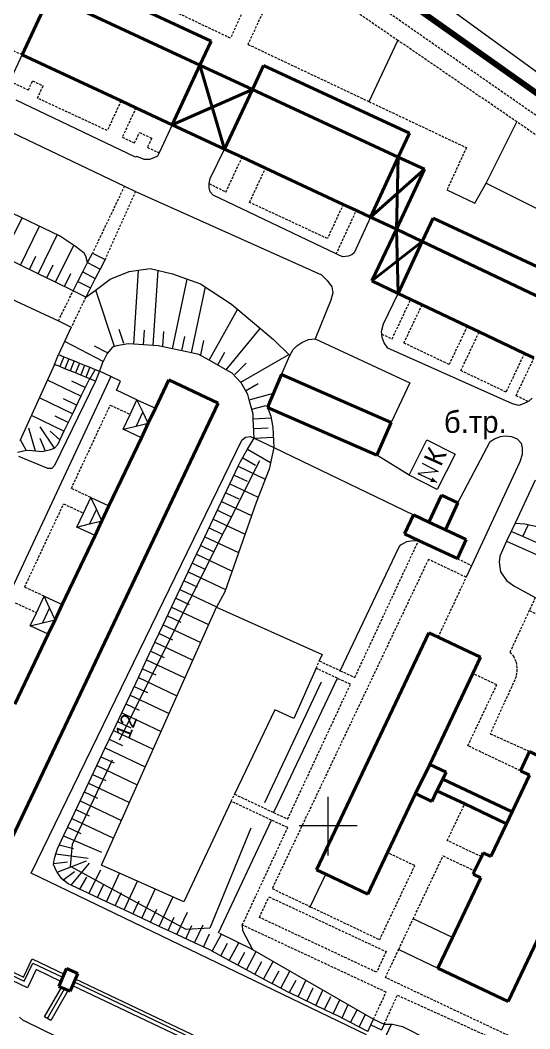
# Model space of a CAD drawing. Extents: x 1000 to 4000, y -5000 to -1000.
# Drawn here: x 2336.7 to 2441.4, y -2241.7 to -2034.5 of the extents above; entities that cross this region are included whole.
import ezdxf
from ezdxf.enums import TextEntityAlignment as Align

# ---------------------------------------------------------------- set-up
doc = ezdxf.new("R2010")
doc.units = 0
doc.header["$MEASUREMENT"] = 0
doc.linetypes.add('DASHED', pattern=[0.75, 0.5, -0.25])
for name, color, linetype in [('1', 7, 'CONTINUOUS'), ('11', 7, 'CONTINUOUS'), ('16', 7, 'CONTINUOUS'), ('17', 7, 'CONTINUOUS'), ('18', 7, 'CONTINUOUS'), ('24', 7, 'CONTINUOUS'), ('25', 7, 'CONTINUOUS'), ('37', 7, 'CONTINUOUS'), ('40', 7, 'CONTINUOUS'), ('42', 7, 'CONTINUOUS'), ('6', 7, 'CONTINUOUS'), ('7', 7, 'CONTINUOUS'), ('границы команд_1', 10, 'CONTINUOUS')]:
    doc.layers.add(name, color=color, linetype=linetype)
doc.styles.get("Standard").update_dxf_attribs({"font": 'txt', "height": 0.2})

msp = doc.modelspace()

# ---------------------------------------------------------------- linework, layer by layer
at = {"layer": '1', "color": 253, "linetype": 'Continuous', "lineweight": 0}
for p, q in [((2400, -2206.06), (2400, -2194.02)), ((2405.96, -2200), (2394.04, -2200))]:
    msp.add_line(p, q, dxfattribs=at)
at = {"layer": '11', "color": 253, "linetype": 'Continuous', "lineweight": 0}
for p, q in [((2338.94, -2209.67), (2382.26, -2120.75)), ((2382.26, -2120.75), (2383, -2120.15)), ((2383, -2120.15), (2384.05, -2120)), ((2384.05, -2120), (2384.77, -2120.35)), ((2384.77, -2120.35), (2388.78, -2122.28)), ((2388.78, -2122.28), (2417.48, -2136.12)), ((2416.61, -2127.95), (2410, -2123.85)), ((2436.64, -2141.54), (2528.03, -2182.14)), ((2407.82, -2242.94), (2338.94, -2209.67)), ((2425.51, -2222.92), (2417.44, -2219.09))]:
    msp.add_line(p, q, dxfattribs=at)
for p in [(2384.77, -2120.35), (2388.78, -2122.28)]:
    msp.add_point(p, dxfattribs=at)
at = {"layer": '16', "color": 253, "linetype": 'Continuous', "lineweight": 0}
for p, q in [((2416.61, -2127.95), (2420.28, -2120.72)), ((2420.28, -2120.72), (2426.06, -2123.66)), ((2426.06, -2123.66), (2422.38, -2130.89)), ((2422.38, -2130.89), (2416.61, -2127.95))]:
    msp.add_line(p, q, dxfattribs=at)
msp.add_lwpolyline([(2419.3, -2125.46), (2422.61, -2127.18), (2418.38, -2127.64), (2422.29, -2129.39)], dxfattribs=at)
msp.add_solid([(2422.29, -2129.39), (2421.39, -2128.4), (2420.92, -2129.38)], dxfattribs=at)
at = {"layer": '18', "color": 253, "linetype": 'Continuous', "lineweight": 0}
for p, q in [((2338.17, -2233.24), (2324.77, -2226.81)), ((2325.14, -2226.03), (2337.53, -2231.91)), ((2325.47, -2225.34), (2337.34, -2231.03)), ((2337.34, -2231.03), (2339.13, -2227.28)), ((2337.53, -2231.91), (2339.32, -2228.16)), ((2339.13, -2227.28), (2345.7, -2230.43)), ((2339.32, -2228.16), (2345.42, -2231.08)), ((2339.98, -2229.48), (2338.17, -2233.24)), ((2345.06, -2231.92), (2339.98, -2229.48)), ((2341.69, -2239.22), (2345.16, -2233.18)), ((2347.44, -2232.78), (2371.97, -2244.43)), ((2347.79, -2232.03), (2371.62, -2243.36)), ((2348.02, -2231.42), (2373.18, -2243.38)), ((2342.32, -2239.58), (2345.83, -2233.46)), ((2346.53, -2233.76), (2342.97, -2239.96)), ((2342.97, -2239.96), (2341.69, -2239.22))]:
    msp.add_line(p, q, dxfattribs=at)
at = {"layer": '24', "color": 253, "linetype": 'Continuous', "lineweight": 0}
for p, q in [((2396.53, -2011.41), (2468.72, -2063.94)), ((2334.57, -2047.06), (2337.11, -2041.64)), ((2246.13, -2050.18), (2344.53, -2096.27)), ((2360.41, -2062.65), (2335.87, -2050.94)), ((2324.71, -2052.64), (2358.12, -2068.58)), ((2367.93, -2055.98), (2365.26, -2061.73)), ((2375.76, -2067), (2378.68, -2060.98)), ((2360.63, -2062.49), (2360.41, -2062.65)), ((2362.14, -2063.1), (2360.63, -2062.49)), ((2363.27, -2063.1), (2362.14, -2063.1)), ((2364.18, -2062.8), (2363.27, -2063.1)), ((2364.93, -2062.42), (2364.18, -2062.8)), ((2365.26, -2061.73), (2364.93, -2062.42)), ((2375.54, -2068.06), (2375.76, -2067)), ((2358.12, -2068.58), (2360.39, -2069.67)), ((2360.39, -2069.67), (2361, -2069.96)), ((2375.54, -2068.89), (2375.54, -2068.06)), ((2375.76, -2069.72), (2375.54, -2068.89)), ((2376.37, -2070.47), (2375.76, -2069.72)), ((2424.39, -2069.34), (2430.1, -2072.05)), ((2430.1, -2072.05), (2432.44, -2067.97)), ((2432.44, -2067.97), (2444.22, -2073.86)), ((2361, -2069.96), (2398.59, -2086.8)), ((2401.62, -2082.52), (2376.37, -2070.47)), ((2408.67, -2074.93), (2405.35, -2082.26)), ((2402.18, -2082.79), (2401.62, -2082.52)), ((2403.01, -2083.09), (2402.18, -2082.79)), ((2404.07, -2082.94), (2403.01, -2083.09)), ((2404.82, -2082.71), (2404.07, -2082.94)), ((2405.35, -2082.26), (2404.82, -2082.71)), ((2398.59, -2086.8), (2399.76, -2087.97)), ((2399.76, -2087.97), (2400.74, -2089.24)), ((2400.74, -2089.24), (2400.94, -2090.52)), ((2400.55, -2091.99), (2397.32, -2099.92)), ((2400.94, -2090.52), (2400.55, -2091.99)), ((2411.34, -2096.86), (2414.36, -2090.61)), ((2344.53, -2096.27), (2347.19, -2097.58)), ((2347.19, -2097.58), (2344.55, -2103.19)), ((2410.96, -2098.45), (2411.34, -2096.86)), ((2410.99, -2098.96), (2410.96, -2098.45)), ((2397.32, -2099.92), (2416.73, -2109)), ((2411.04, -2099.66), (2410.99, -2098.96)), ((2411.49, -2100.79), (2411.04, -2099.66)), ((2412.25, -2101.85), (2411.49, -2100.79)), ((2437.84, -2113.33), (2412.25, -2101.85)), ((2343.74, -2105.22), (2336.64, -2120.9)), ((2355.31, -2107.68), (2353.01, -2106.61)), ((2355.31, -2107.68), (2305.02, -2215.25)), ((2352.19, -2108.63), (2343.76, -2125.96)), ((2357.31, -2108.62), (2355.31, -2107.68)), ((2356.45, -2110.47), (2357.31, -2108.62)), ((2416.73, -2109), (2412.94, -2117.1)), ((2360.69, -2112.45), (2356.45, -2110.47)), ((2441.07, -2112.82), (2440.25, -2113.25)), ((2441.23, -2112.72), (2441.07, -2112.82)), ((2441.91, -2112.12), (2441.23, -2112.72)), ((2439.12, -2113.63), (2437.84, -2113.33)), ((2440.25, -2113.25), (2439.12, -2113.63)), ((2426.65, -2133.64), (2433.28, -2121.05)), ((2433.28, -2121.05), (2434.18, -2120.46)), ((2434.18, -2120.46), (2435.37, -2120.01)), ((2435.37, -2120.01), (2436.41, -2119.86)), ((2436.41, -2119.86), (2437.68, -2120.01)), ((2437.68, -2120.01), (2438.79, -2120.46)), ((2438.79, -2120.46), (2439.61, -2121.35)), ((2439.61, -2121.35), (2439.84, -2122.39)), ((2439.84, -2122.39), (2439.84, -2123.74)), ((2342.39, -2126.55), (2336.42, -2124.1)), ((2439.39, -2125.23), (2429.45, -2146.57)), ((2439.84, -2123.74), (2439.39, -2125.23)), ((2343.17, -2126.55), (2342.39, -2126.55)), ((2343.76, -2125.96), (2343.17, -2126.55)), ((2442.52, -2128.95), (2438.37, -2137.83)), ((2438.37, -2137.83), (2437.6, -2139.49)), ((2437.6, -2139.49), (2436.64, -2141.54)), ((2436.64, -2141.54), (2435.23, -2144.56)), ((2435.23, -2144.56), (2435.12, -2145.83)), ((2435.12, -2145.83), (2435.38, -2147.81)), ((2429.45, -2146.57), (2428.35, -2148.93)), ((2435.38, -2147.81), (2436.64, -2149.59)), ((2436.64, -2149.59), (2438.11, -2150.7)), ((2438.11, -2150.7), (2442.54, -2153.1)), ((2336.57, -2239.26), (2337.16, -2239.8)), ((2337.16, -2239.8), (2337.74, -2240.09)), ((2337.74, -2240.09), (2357.06, -2249.52))]:
    msp.add_line(p, q, dxfattribs=at)
at = {"layer": '24', "color": 253, "linetype": 'DASHED', "lineweight": 0}
for p, q in [((2392.99, -2019.38), (2465.48, -2069.9)), ((2387.91, -2020.38), (2379.91, -2038.21)), ((2391.19, -2022.85), (2383.49, -2039.47)), ((2414.31, -2038.67), (2391.19, -2022.85)), ((2379.91, -2038.21), (2364.66, -2030.96)), ((2383.49, -2039.47), (2408.38, -2051.23)), ((2438.74, -2055.38), (2414.31, -2038.67)), ((2334.57, -2047.06), (2338.37, -2048.83)), ((2338.37, -2048.83), (2339.23, -2046.97)), ((2339.23, -2046.97), (2341.41, -2047.98)), ((2340.24, -2050.51), (2341.41, -2047.98)), ((2354.58, -2057.17), (2340.24, -2050.51)), ((2357.41, -2051.09), (2354.58, -2057.17)), ((2360.47, -2052.51), (2357.67, -2058.54)), ((2408.38, -2051.23), (2428.38, -2060.68)), ((2464.19, -2072.79), (2438.74, -2055.38)), ((2357.67, -2058.54), (2360.2, -2059.72)), ((2360.2, -2059.72), (2361.2, -2057.56)), ((2361.2, -2057.56), (2363.71, -2058.73)), ((2363.71, -2058.73), (2362.84, -2060.61)), ((2362.84, -2060.61), (2365.26, -2061.73)), ((2428.38, -2060.68), (2424.39, -2069.34)), ((2378.96, -2069.8), (2382.28, -2062.66)), ((2383.83, -2071.92), (2387.09, -2064.89)), ((2358.12, -2068.58), (2351.56, -2082.32)), ((2360.39, -2069.67), (2354.13, -2083.64)), ((2375.54, -2068.06), (2378.96, -2069.8)), ((2399.82, -2079.35), (2383.83, -2071.92)), ((2403.08, -2072.33), (2399.82, -2079.35)), ((2401.62, -2082.52), (2405.77, -2073.58)), ((2344.53, -2096.27), (2347.58, -2090.08)), ((2350.15, -2091.4), (2347.19, -2097.58)), ((2413.11, -2099.96), (2416.96, -2091.84)), ((2415.54, -2100.8), (2419.28, -2092.94)), ((2428.56, -2097.36), (2424.82, -2105.22)), ((2427.24, -2106.47), (2431.02, -2098.53)), ((2410.99, -2098.96), (2413.11, -2099.96)), ((2424.82, -2105.22), (2415.54, -2100.8)), ((2440.3, -2102.94), (2436.52, -2110.88)), ((2438.58, -2111.63), (2442.26, -2103.88)), ((2436.52, -2110.88), (2427.24, -2106.47)), ((2441.07, -2112.82), (2438.58, -2111.63)), ((2347.21, -2130.67), (2355.2, -2113.56)), ((2355.2, -2113.56), (2359.28, -2115.47)), ((2351.2, -2132.53), (2347.21, -2130.67)), ((2337.61, -2150.95), (2345.61, -2133.84)), ((2345.61, -2133.84), (2349.69, -2135.75)), ((2405.45, -2169.5), (2418.56, -2141.36)), ((2420.58, -2145.25), (2388.47, -2212.87)), ((2428.35, -2148.93), (2420.58, -2145.25)), ((2426.54, -2145.08), (2429.45, -2146.57)), ((2422.59, -2161.22), (2428.35, -2148.93)), ((2341.6, -2152.81), (2337.61, -2150.95)), ((2335.67, -2154.16), (2340.02, -2156.2)), ((2442.54, -2153.1), (2441.31, -2155.74)), ((2441.31, -2155.74), (2437.31, -2164.34)), ((2441.31, -2155.74), (2472.51, -2170.7)), ((2437.31, -2164.34), (2438.02, -2165.06)), ((2397.49, -2167.62), (2398.16, -2166.11)), ((2398.16, -2166.11), (2402.47, -2168.11)), ((2438.02, -2165.06), (2438.62, -2166.33)), ((2438.62, -2166.33), (2438.76, -2167.89)), ((2401.9, -2169.68), (2397.49, -2167.62)), ((2402.47, -2168.11), (2405.45, -2169.5)), ((2434.61, -2171.02), (2429.73, -2168.7)), ((2438.76, -2167.89), (2438.62, -2169.31)), ((2391.65, -2198.58), (2404.55, -2170.91)), ((2404.55, -2170.91), (2401.9, -2169.68)), ((2428.67, -2183.54), (2434.61, -2171.02)), ((2438.62, -2169.31), (2433.28, -2181.05)), ((2433.28, -2181.05), (2441.36, -2184.72)), ((2439.49, -2188.67), (2428.67, -2183.54)), ((2380.06, -2194.94), (2380.74, -2193.49)), ((2380.74, -2193.49), (2388.77, -2197.24)), ((2388.32, -2198.8), (2380.06, -2194.94)), ((2424.44, -2203), (2428.03, -2195.48)), ((2388.77, -2197.24), (2391.65, -2198.58)), ((2391.66, -2200.35), (2388.32, -2198.8)), ((2382.33, -2220.35), (2391.66, -2200.35)), ((2431.45, -2206.32), (2424.44, -2203)), ((2417.78, -2208.16), (2412.15, -2205.48)), ((2417.44, -2219.09), (2423.59, -2206.15)), ((2423.59, -2206.15), (2430.07, -2209.22)), ((2410.56, -2223.36), (2417.78, -2208.16)), ((2385.85, -2218.79), (2387.82, -2214.56)), ((2387.82, -2214.56), (2411.88, -2225.82)), ((2388.47, -2212.87), (2396.31, -2216.59)), ((2396.31, -2216.59), (2410.56, -2223.36)), ((2409.91, -2230.05), (2385.85, -2218.79)), ((2411.88, -2234.14), (2382.33, -2220.35)), ((2414.47, -2225.36), (2417.44, -2219.09)), ((2411.88, -2225.82), (2409.91, -2230.05)), ((2411.73, -2231.14), (2414.47, -2225.36)), ((2437.74, -2243.39), (2411.73, -2231.14)), ((2409.29, -2239.7), (2411.88, -2234.14)), ((2411.5, -2240.72), (2414.2, -2234.76)), ((2414.2, -2234.76), (2440.4, -2246.64))]:
    msp.add_line(p, q, dxfattribs=at)
at = {"layer": '25', "color": 253, "linetype": 'Continuous', "lineweight": 0}
for p, q in [((2350.55, -2084.3), (2351.56, -2082.32)), ((2351.56, -2082.32), (2354.13, -2083.64)), ((2354.13, -2083.64), (2353.12, -2085.62)), ((2348.57, -2088.15), (2349.56, -2086.22)), ((2349.56, -2086.22), (2350.55, -2084.3)), ((2349.56, -2086.22), (2352.13, -2087.54)), ((2350.55, -2084.3), (2353.12, -2085.62)), ((2353.12, -2085.62), (2352.13, -2087.54)), ((2347.58, -2090.08), (2348.57, -2088.15)), ((2348.57, -2088.15), (2351.14, -2089.47)), ((2352.13, -2087.54), (2351.14, -2089.47)), ((2350.15, -2091.4), (2347.58, -2090.08)), ((2351.14, -2089.47), (2350.15, -2091.4)), ((2343.74, -2105.22), (2344.55, -2103.19)), ((2344.55, -2103.19), (2345.64, -2103.63)), ((2345.64, -2103.63), (2344.82, -2105.66)), ((2345.64, -2103.63), (2346.71, -2104.07)), ((2346.71, -2104.07), (2345.89, -2106.09)), ((2346.71, -2104.07), (2347.79, -2104.5)), ((2347.79, -2104.5), (2346.97, -2106.52)), ((2347.79, -2104.5), (2348.86, -2104.93)), ((2348.86, -2104.93), (2348.04, -2106.96)), ((2348.86, -2104.93), (2349.94, -2105.37)), ((2344.82, -2105.66), (2343.74, -2105.22)), ((2345.89, -2106.09), (2344.82, -2105.66)), ((2346.97, -2106.52), (2345.89, -2106.09)), ((2348.04, -2106.96), (2346.97, -2106.52)), ((2349.12, -2107.39), (2348.04, -2106.96)), ((2349.94, -2105.37), (2349.12, -2107.39)), ((2349.94, -2105.37), (2351.01, -2105.8)), ((2351.01, -2105.8), (2350.2, -2107.83)), ((2352.09, -2106.24), (2351, -2108.15)), ((2351.01, -2105.8), (2352.09, -2106.24)), ((2352.09, -2106.24), (2353.01, -2106.61)), ((2353.01, -2106.61), (2352.19, -2108.63)), ((2350.2, -2107.83), (2349.12, -2107.39)), ((2351, -2108.15), (2350.2, -2107.83)), ((2352.19, -2108.63), (2351, -2108.15)), ((2408.15, -2242.19), (2408.75, -2240.88)), ((2408.75, -2240.88), (2409.29, -2239.7)), ((2408.75, -2240.88), (2410.96, -2241.9)), ((2409.29, -2239.7), (2411.5, -2240.72)), ((2411.5, -2240.72), (2410.96, -2241.9))]:
    msp.add_line(p, q, dxfattribs=at)
at = {"layer": '37', "color": 253, "linetype": 'Continuous', "lineweight": 0}
for p, q in [((2344.79, -2078.77), (2326.11, -2069.88)), ((2333.2, -2083.07), (2337.08, -2075.1)), ((2336.79, -2084.82), (2340.69, -2076.82)), ((2340.39, -2086.58), (2344.34, -2078.46)), ((2348.07, -2080.97), (2344.79, -2078.77)), ((2343.98, -2088.33), (2347.69, -2080.72)), ((2349.83, -2082.34), (2348.07, -2080.97)), ((2336.79, -2084.82), (2333.2, -2083.07)), ((2338.59, -2085.7), (2339.9, -2083)), ((2350.17, -2082.98), (2349.83, -2082.34)), ((2350.55, -2084.3), (2350.17, -2082.98)), ((2340.39, -2086.58), (2336.79, -2084.82)), ((2342.19, -2087.45), (2343.5, -2084.75)), ((2355.17, -2087.67), (2359.08, -2086.1)), ((2359.08, -2086.1), (2363.39, -2085.51)), ((2360.04, -2101.07), (2361.01, -2085.84)), ((2363.39, -2085.51), (2367.99, -2086.59)), ((2364.03, -2101.32), (2365.01, -2085.89)), ((2343.98, -2088.33), (2340.39, -2086.58)), ((2347.58, -2090.08), (2343.98, -2088.33)), ((2345.78, -2089.2), (2347.1, -2086.5)), ((2352.13, -2090.02), (2355.17, -2087.67)), ((2367.97, -2102), (2371, -2087.66)), ((2367.99, -2086.59), (2373.77, -2088.65)), ((2350.15, -2091.4), (2352.13, -2090.02)), ((2356.1, -2101.53), (2352.23, -2089.94)), ((2371.88, -2102.83), (2374.75, -2089.29)), ((2373.77, -2088.65), (2380.14, -2092.86)), ((2375.53, -2104.35), (2381.36, -2093.89)), ((2380.14, -2092.86), (2388.75, -2100.11)), ((2358, -2100.9), (2357.05, -2098.05)), ((2362.04, -2101.19), (2362.23, -2098.2)), ((2366.03, -2101.45), (2366.22, -2098.45)), ((2379.03, -2106.3), (2386.03, -2097.82)), ((2353.71, -2104.6), (2345.89, -2100.47)), ((2369.92, -2102.42), (2370.54, -2099.48)), ((2373.84, -2103.25), (2374.46, -2100.31)), ((2388.75, -2100.11), (2392.08, -2103.34)), ((2354.64, -2102.84), (2351.99, -2101.43)), ((2355.66, -2101.68), (2354.58, -2102.95)), ((2356.1, -2101.53), (2355.66, -2101.68)), ((2356.54, -2101.39), (2356.1, -2101.53)), ((2358.89, -2100.99), (2356.54, -2101.39)), ((2360.04, -2101.07), (2358.89, -2100.99)), ((2364.03, -2101.32), (2360.04, -2101.07)), ((2365.06, -2101.39), (2364.03, -2101.32)), ((2367.97, -2102), (2365.06, -2101.39)), ((2371.88, -2102.83), (2367.97, -2102)), ((2373.38, -2103.15), (2371.88, -2102.83)), ((2377.28, -2105.32), (2378.74, -2102.7)), ((2353.7, -2104.62), (2353.01, -2106.61)), ((2353.71, -2104.6), (2353.7, -2104.62)), ((2354.58, -2102.95), (2353.71, -2104.6)), ((2375.53, -2104.35), (2373.38, -2103.15)), ((2379.03, -2106.3), (2375.53, -2104.35)), ((2382.02, -2108.88), (2391.91, -2103.18)), ((2380.23, -2106.97), (2379.03, -2106.3)), ((2381.99, -2108.83), (2380.23, -2106.97)), ((2380.77, -2107.27), (2383.14, -2104.94)), ((2349.16, -2111.74), (2342.29, -2108.42)), ((2350.03, -2109.94), (2347.33, -2108.63)), ((2350.9, -2108.14), (2349.16, -2111.74)), ((2382.02, -2108.88), (2381.99, -2108.83)), ((2383.46, -2111.38), (2382.02, -2108.88)), ((2383.02, -2110.61), (2385.62, -2109.11)), ((2383.75, -2112.46), (2388.76, -2111.11)), ((2347.42, -2115.34), (2340.64, -2112.06)), ((2348.29, -2113.54), (2345.59, -2112.24)), ((2349.16, -2111.74), (2347.42, -2115.34)), ((2383.75, -2112.46), (2383.46, -2111.38)), ((2384.54, -2115.4), (2383.75, -2112.46)), ((2384.27, -2114.39), (2387.17, -2113.61)), ((2387.49, -2114.05), (2388.21, -2115.84)), ((2345.68, -2118.94), (2338.99, -2115.71)), ((2346.55, -2117.14), (2343.85, -2115.84)), ((2347.42, -2115.34), (2345.68, -2118.94)), ((2384.59, -2116.35), (2384.54, -2115.4)), ((2384.59, -2116.35), (2388.27, -2116.18)), ((2384.77, -2120.35), (2384.59, -2116.35)), ((2388.21, -2115.84), (2388.6, -2118.19)), ((2339.86, -2123.02), (2338.49, -2118.31)), ((2343.71, -2122.39), (2340.79, -2118.03)), ((2344.83, -2120.7), (2342.88, -2118.88)), ((2345.68, -2118.94), (2344.34, -2121.71)), ((2384.68, -2118.35), (2387.68, -2118.21)), ((2388.6, -2118.19), (2388.78, -2122.28)), ((2337.96, -2122.92), (2336.74, -2120.68)), ((2341.87, -2123.02), (2340.79, -2120.4)), ((2383.43, -2122.63), (2384.77, -2120.35)), ((2384.77, -2120.35), (2388.69, -2120.16)), ((2337.74, -2122.93), (2336.12, -2123.28)), ((2338.62, -2122.88), (2337.74, -2122.93)), ((2339.86, -2123.02), (2338.62, -2122.88)), ((2341.21, -2123.18), (2339.86, -2123.02)), ((2342.68, -2122.83), (2341.21, -2123.18)), ((2343.66, -2122.44), (2342.68, -2122.83)), ((2343.71, -2122.39), (2343.66, -2122.44)), ((2344.34, -2121.71), (2343.71, -2122.39)), ((2381.94, -2125.17), (2383.43, -2122.63)), ((2383.43, -2122.63), (2388.12, -2125.38)), ((2388.78, -2122.28), (2387.84, -2126.7)), ((2381.49, -2126.12), (2381.94, -2125.17)), ((2382.42, -2124.36), (2385.01, -2125.87)), ((2379.78, -2129.74), (2381.49, -2126.12)), ((2381.49, -2126.12), (2387.04, -2128.75)), ((2387.84, -2126.7), (2385.16, -2133.56)), ((2378.07, -2133.36), (2379.78, -2129.74)), ((2379.78, -2129.74), (2385.58, -2132.48)), ((2380.63, -2127.93), (2383.35, -2129.21)), ((2378.92, -2131.55), (2381.64, -2132.83)), ((2376.36, -2136.97), (2378.07, -2133.36)), ((2378.07, -2133.36), (2384.22, -2136.26)), ((2385.16, -2133.56), (2378.76, -2151.9)), ((2377.22, -2135.16), (2379.93, -2136.45)), ((2374.65, -2140.59), (2376.36, -2136.97)), ((2376.36, -2136.97), (2382.89, -2140.06)), ((2438.37, -2137.83), (2440.36, -2137.96)), ((2440.36, -2137.96), (2446.09, -2139.15)), ((2375.51, -2138.78), (2378.22, -2140.06)), ((2440, -2140.57), (2437.6, -2139.49)), ((2440, -2140.57), (2441.11, -2138.11)), ((2372.94, -2144.2), (2374.65, -2140.59)), ((2374.65, -2140.59), (2381.56, -2143.86)), ((2414.92, -2142.28), (2416.12, -2141.61)), ((2416.12, -2141.61), (2416.93, -2141.46)), ((2416.93, -2141.46), (2418.56, -2141.36)), ((2443.64, -2142.22), (2440, -2140.57)), ((2371.23, -2147.82), (2372.94, -2144.2)), ((2372.94, -2144.2), (2380.24, -2147.65)), ((2373.8, -2142.4), (2376.51, -2143.68)), ((2402.47, -2168.11), (2414.55, -2142.66)), ((2414.55, -2142.66), (2414.92, -2142.28)), ((2372.09, -2146.01), (2374.8, -2147.3)), ((2369.52, -2151.44), (2371.23, -2147.82)), ((2371.23, -2147.82), (2378.91, -2151.45)), ((2370.38, -2149.63), (2373.09, -2150.91)), ((2367.81, -2155.05), (2369.52, -2151.44)), ((2369.52, -2151.44), (2377.05, -2155)), ((2378.76, -2151.9), (2377.01, -2155.08)), ((2368.67, -2153.24), (2371.38, -2154.53)), ((2366.1, -2158.67), (2367.81, -2155.05)), ((2367.81, -2155.05), (2375.42, -2158.65)), ((2364.39, -2162.28), (2366.1, -2158.67)), ((2366.1, -2158.67), (2373.79, -2162.3)), ((2366.96, -2156.86), (2369.67, -2158.14)), ((2365.25, -2160.48), (2367.96, -2161.76)), ((2362.68, -2165.9), (2364.39, -2162.28)), ((2364.39, -2162.28), (2372.16, -2165.96)), ((2363.54, -2164.09), (2366.25, -2165.38)), ((2360.97, -2169.52), (2362.68, -2165.9)), ((2362.68, -2165.9), (2370.53, -2169.61)), ((2361.83, -2167.71), (2364.54, -2168.99)), ((2359.26, -2173.13), (2360.97, -2169.52)), ((2360.97, -2169.52), (2368.91, -2173.27)), ((2389.07, -2196.62), (2401.9, -2169.68)), ((2357.55, -2176.75), (2359.26, -2173.13)), ((2359.26, -2173.13), (2367.28, -2176.92)), ((2360.12, -2171.33), (2362.83, -2172.61)), ((2358.41, -2174.94), (2361.12, -2176.22)), ((2355.84, -2180.37), (2357.55, -2176.75)), ((2357.55, -2176.75), (2365.65, -2180.58)), ((2356.7, -2178.56), (2359.41, -2179.84)), ((2354.13, -2183.98), (2355.84, -2180.37)), ((2355.84, -2180.37), (2364.02, -2184.23)), ((2354.99, -2182.17), (2357.7, -2183.46)), ((2352.42, -2187.6), (2354.13, -2183.98)), ((2354.13, -2183.98), (2362.39, -2187.89)), ((2350.71, -2191.22), (2352.42, -2187.6)), ((2352.42, -2187.6), (2360.76, -2191.54)), ((2353.28, -2185.79), (2355.99, -2187.07)), ((2351.57, -2189.41), (2354.28, -2190.69)), ((2349, -2194.83), (2350.71, -2191.22)), ((2350.71, -2191.22), (2359.13, -2195.2)), ((2349.86, -2193.02), (2352.57, -2194.3)), ((2347.29, -2198.45), (2349, -2194.83)), ((2349, -2194.83), (2357.5, -2198.85)), ((2348.15, -2196.64), (2350.86, -2197.92)), ((2388.77, -2197.24), (2389.07, -2196.62)), ((2345.58, -2202.06), (2347.29, -2198.45)), ((2347.29, -2198.45), (2355.88, -2202.51)), ((2377.44, -2221.94), (2388.32, -2198.8)), ((2344.35, -2204.67), (2345.58, -2202.06)), ((2345.58, -2202.06), (2353.41, -2205.38)), ((2346.44, -2200.26), (2349.15, -2201.54)), ((2344.73, -2203.87), (2347.67, -2204.65)), ((2343.75, -2206.69), (2344.03, -2205.74)), ((2344.03, -2205.74), (2344.35, -2204.67)), ((2344.03, -2205.74), (2350.67, -2206.62)), ((2343.53, -2207.95), (2343.75, -2206.69)), ((2344.2, -2209.44), (2343.53, -2207.95)), ((2343.58, -2207.69), (2346.43, -2207.34)), ((2344.26, -2209.52), (2350.31, -2207.19)), ((2347.16, -2212.17), (2350.93, -2207.65)), ((2344.26, -2209.52), (2344.2, -2209.44)), ((2345.24, -2210.86), (2344.26, -2209.52)), ((2345.44, -2211.13), (2347.86, -2209.35)), ((2348.97, -2213.02), (2350.41, -2210.5)), ((2350.78, -2213.86), (2353.26, -2209)), ((2354.41, -2215.56), (2357.13, -2209.72)), ((2346.58, -2211.9), (2345.24, -2210.86)), ((2347.16, -2212.17), (2346.58, -2211.9)), ((2350.78, -2213.86), (2347.16, -2212.17)), ((2352.59, -2214.71), (2353.86, -2211.99)), ((2358.03, -2217.25), (2360.79, -2211.35)), ((2354.41, -2215.56), (2350.78, -2213.86)), ((2356.22, -2216.4), (2357.49, -2213.69)), ((2361.66, -2218.94), (2364.44, -2212.98)), ((2365.28, -2220.64), (2368.09, -2214.61)), ((2358.03, -2217.25), (2354.41, -2215.56)), ((2359.84, -2218.1), (2361.11, -2215.38)), ((2361.66, -2218.94), (2358.03, -2217.25)), ((2363.47, -2219.79), (2364.74, -2217.07)), ((2367.09, -2221.48), (2368.36, -2218.76)), ((2368.91, -2222.33), (2371.06, -2217.71)), ((2365.28, -2220.64), (2361.66, -2218.94)), ((2368.91, -2222.33), (2365.28, -2220.64)), ((2370.72, -2223.17), (2371.99, -2220.46)), ((2372.53, -2224.02), (2374.26, -2220.3)), ((2372.53, -2224.02), (2368.91, -2222.33)), ((2374.34, -2224.87), (2375.61, -2222.15)), ((2376.14, -2225.74), (2378.03, -2222.23)), ((2377.65, -2222.04), (2384.19, -2225.25)), ((2375.63, -2225.47), (2372.53, -2224.02)), ((2377.9, -2226.69), (2379.32, -2224.05)), ((2379.66, -2227.64), (2381.63, -2223.99)), ((2376.14, -2225.74), (2375.63, -2225.47)), ((2379.66, -2227.64), (2376.14, -2225.74)), ((2381.42, -2228.59), (2382.84, -2225.95)), ((2383.18, -2229.54), (2385.19, -2225.82)), ((2384.19, -2225.25), (2384.4, -2225.37)), ((2384.4, -2225.37), (2409.29, -2239.7)), ((2383.18, -2229.54), (2379.66, -2227.64)), ((2384.94, -2230.49), (2386.36, -2227.85)), ((2386.7, -2231.44), (2388.65, -2227.82)), ((2386.7, -2231.44), (2383.18, -2229.54)), ((2388.46, -2232.39), (2389.88, -2229.75)), ((2390.22, -2233.34), (2392.12, -2229.82)), ((2390.22, -2233.34), (2386.7, -2231.44)), ((2391.62, -2234.1), (2390.22, -2233.34)), ((2391.98, -2234.29), (2393.4, -2231.65)), ((2393.79, -2235.13), (2395.42, -2231.72)), ((2395.6, -2235.99), (2396.89, -2233.28)), ((2393.79, -2235.13), (2391.62, -2234.1)), ((2397.41, -2236.85), (2393.79, -2235.13)), ((2397.41, -2236.85), (2398.89, -2233.72)), ((2399.21, -2237.71), (2400.5, -2235)), ((2401.02, -2238.57), (2397.41, -2236.85)), ((2401.02, -2238.57), (2402.37, -2235.72)), ((2402.83, -2239.42), (2404.11, -2236.71)), ((2401.98, -2239.02), (2401.02, -2238.57)), ((2404.59, -2240.36), (2401.98, -2239.02)), ((2404.59, -2240.36), (2405.92, -2237.77)), ((2406.37, -2241.27), (2407.66, -2238.76)), ((2408.15, -2242.19), (2404.59, -2240.36)), ((2411.5, -2240.72), (2413.2, -2240.75)), ((2411.56, -2243.78), (2413.02, -2240.74)), ((2413.2, -2240.75), (2415.28, -2241.19)), ((2415.28, -2241.19), (2431.82, -2249.54))]:
    msp.add_line(p, q, dxfattribs=at)
at = {"layer": '40', "color": 253, "linetype": 'Continuous', "lineweight": 0}
for p, q in [((2408.38, -2051.23), (2414.31, -2038.67)), ((2432.44, -2067.97), (2438.74, -2055.38)), ((2393.55, -2101.39), (2394.53, -2100.7)), ((2394.53, -2100.7), (2395.9, -2100.11)), ((2395.9, -2100.11), (2397.32, -2099.92)), ((2392.08, -2103.34), (2392.76, -2102.17)), ((2392.76, -2102.17), (2393.55, -2101.39)), ((2390.42, -2107.3), (2392.08, -2103.34)), ((2385.88, -2125.02), (2357.02, -2182.4)), ((2353.4, -2208.05), (2377.01, -2155.08)), ((2377.01, -2155.08), (2398.76, -2164.77)), ((2398.76, -2164.77), (2398.16, -2166.11)), ((2397.49, -2167.62), (2392.91, -2177.9)), ((2398.54, -2170.45), (2386.9, -2195.27)), ((2389, -2176.16), (2380.74, -2193.49)), ((2392.91, -2177.9), (2389, -2176.16)), ((2347.41, -2203.76), (2355.63, -2186.41)), ((2380.06, -2194.94), (2370.31, -2215.61)), ((2384.11, -2200.47), (2375.63, -2220.99)), ((2347.03, -2208.32), (2347.41, -2203.76)), ((2370.82, -2221.24), (2347.03, -2208.32)), ((2370.31, -2215.61), (2353.4, -2208.05)), ((2396.31, -2216.59), (2399.48, -2209.91)), ((2382.33, -2220.35), (2382.4, -2221.51)), ((2375.63, -2220.99), (2370.82, -2221.24)), ((2382.4, -2221.51), (2384.4, -2225.37)), ((2414.47, -2225.36), (2422.54, -2229.19))]:
    msp.add_line(p, q, dxfattribs=at)
at = {"layer": '6', "color": 253, "linetype": 'Continuous', "lineweight": 40}
for p, q in [((2375.92, -2038.78), (2345.08, -2024.45)), ((2337.11, -2041.64), (2342.79, -2029.38)), ((2342.79, -2029.38), (2373.63, -2043.71)), ((2373.63, -2043.71), (2375.92, -2038.78)), ((2357.41, -2051.09), (2337.11, -2041.64)), ((2373.63, -2043.71), (2367.93, -2055.98)), ((2373.63, -2043.71), (2384.4, -2048.71)), ((2373.63, -2043.71), (2378.68, -2060.98)), ((2386.69, -2043.78), (2384.4, -2048.71)), ((2416.66, -2057.71), (2386.69, -2043.78)), ((2384.4, -2048.71), (2367.93, -2055.98)), ((2378.68, -2060.98), (2384.4, -2048.71)), ((2384.4, -2048.71), (2414.37, -2062.64)), ((2360.47, -2052.51), (2357.41, -2051.09)), ((2367.93, -2055.98), (2360.47, -2052.51)), ((2378.68, -2060.98), (2367.93, -2055.98)), ((2414.37, -2062.64), (2416.66, -2057.71)), ((2382.28, -2062.66), (2378.68, -2060.98)), ((2387.09, -2064.89), (2382.28, -2062.66)), ((2408.67, -2074.93), (2414.37, -2062.64)), ((2414.37, -2062.64), (2414.02, -2077.43)), ((2414.37, -2062.64), (2419.74, -2065.13)), ((2403.08, -2072.33), (2387.09, -2064.89)), ((2419.74, -2065.13), (2408.67, -2074.93)), ((2414.02, -2077.43), (2419.74, -2065.13)), ((2405.77, -2073.58), (2403.08, -2072.33)), ((2408.67, -2074.93), (2405.77, -2073.58)), ((2414.02, -2077.43), (2408.67, -2074.93)), ((2421.53, -2075.17), (2419.32, -2079.94)), ((2452.63, -2089.62), (2421.53, -2075.17)), ((2414.02, -2077.43), (2408.97, -2088.04)), ((2414.02, -2077.43), (2419.32, -2079.94)), ((2414.36, -2090.61), (2414.02, -2077.43)), ((2408.97, -2088.04), (2419.32, -2079.94)), ((2419.32, -2079.94), (2414.36, -2090.61)), ((2419.32, -2079.94), (2450.28, -2094.67)), ((2414.36, -2090.61), (2408.97, -2088.04)), ((2416.96, -2091.84), (2414.36, -2090.61)), ((2419.28, -2092.94), (2416.96, -2091.84)), ((2428.56, -2097.36), (2419.28, -2092.94)), ((2431.02, -2098.53), (2428.56, -2097.36)), ((2440.3, -2102.94), (2431.02, -2098.53)), ((2442.26, -2103.88), (2440.3, -2102.94)), ((2364.47, -2114.22), (2367.25, -2108.36)), ((2367.25, -2108.36), (2377.36, -2113.16)), ((2390.42, -2107.3), (2387.49, -2114.05)), ((2412.94, -2117.1), (2390.42, -2107.3)), ((2377.36, -2113.16), (2329.01, -2215.01)), ((2363.02, -2117.26), (2364.47, -2114.22)), ((2387.49, -2114.05), (2410, -2123.85)), ((2361.59, -2120.27), (2363.02, -2117.26)), ((2410, -2123.85), (2412.94, -2117.1)), ((2354.94, -2134.28), (2361.59, -2120.27)), ((2423.23, -2132.04), (2420.65, -2137.59)), ((2426.65, -2133.64), (2423.23, -2132.04)), ((2424.06, -2139.18), (2426.65, -2133.64)), ((2353.48, -2137.35), (2354.94, -2134.28)), ((2352.07, -2140.34), (2353.48, -2137.35)), ((2417.48, -2136.12), (2415.67, -2140.01)), ((2420.65, -2137.59), (2417.48, -2136.12)), ((2424.06, -2139.18), (2420.65, -2137.59)), ((2415.67, -2140.01), (2418.56, -2141.36)), ((2428.36, -2141.18), (2424.06, -2139.18)), ((2345.32, -2154.55), (2352.07, -2140.34)), ((2418.56, -2141.36), (2426.54, -2145.08)), ((2426.54, -2145.08), (2428.36, -2141.18)), ((2343.86, -2157.64), (2345.32, -2154.55)), ((2342.45, -2160.61), (2343.86, -2157.64)), ((2335.61, -2175.02), (2342.45, -2160.61)), ((2397.57, -2209), (2420.67, -2160.31)), ((2420.67, -2160.31), (2422.59, -2161.22)), ((2422.59, -2161.22), (2431.31, -2165.36)), ((2431.31, -2165.36), (2429.73, -2168.7)), ((2429.73, -2168.7), (2420.86, -2187.39)), ((2439.49, -2188.67), (2441.36, -2184.72)), ((2441.36, -2184.72), (2443.14, -2185.57)), ((2417.91, -2193.36), (2420.86, -2187.39)), ((2420.86, -2187.39), (2424.21, -2188.98)), ((2424.21, -2188.98), (2423.56, -2190.37)), ((2437.77, -2197.12), (2441.36, -2189.56)), ((2441.36, -2189.56), (2439.49, -2188.67)), ((2422.33, -2192.77), (2423.56, -2190.37)), ((2423.56, -2190.37), (2437.77, -2197.12)), ((2417.91, -2193.36), (2412.15, -2205.48)), ((2421.29, -2194.97), (2417.91, -2193.36)), ((2422.33, -2192.77), (2421.29, -2194.97)), ((2428.03, -2195.48), (2422.33, -2192.77)), ((2436.6, -2199.58), (2428.03, -2195.48)), ((2437.77, -2197.12), (2436.6, -2199.58)), ((2433.41, -2206.3), (2436.6, -2199.58)), ((2412.15, -2205.48), (2408.11, -2214)), ((2430.07, -2209.22), (2431.45, -2206.32)), ((2431.45, -2206.32), (2431.83, -2205.53)), ((2431.83, -2205.53), (2433.41, -2206.3)), ((2399.48, -2209.91), (2397.57, -2209)), ((2408.11, -2214), (2399.48, -2209.91)), ((2429.76, -2209.88), (2430.07, -2209.22)), ((2431.34, -2210.66), (2429.76, -2209.88)), ((2449.45, -2209.74), (2436.97, -2236.03)), ((2425.51, -2222.92), (2431.34, -2210.66)), ((2422.54, -2229.19), (2425.51, -2222.92)), ((2436.97, -2236.03), (2422.54, -2229.19)), ((2344.62, -2232.95), (2346.19, -2229.29)), ((2346.19, -2229.29), (2348.51, -2230.29)), ((2348.51, -2230.29), (2346.94, -2233.94)), ((2346.94, -2233.94), (2344.62, -2232.95))]:
    msp.add_line(p, q, dxfattribs=at)
at = {"layer": '7', "color": 253, "linetype": 'DASHED', "lineweight": 0}
msp.add_line((2337.11, -2041.64), (2331.08, -2038.88), dxfattribs=at)
at = {"layer": '7', "color": 253, "linetype": 'Continuous', "lineweight": 0}
for p, q in [((2359.28, -2115.47), (2360.69, -2112.45)), ((2360.69, -2112.45), (2364.47, -2114.22)), ((2361.89, -2114.93), (2360.69, -2112.45)), ((2361.89, -2114.93), (2360.51, -2117.88)), ((2363.02, -2117.26), (2361.89, -2114.93)), ((2357.85, -2118.53), (2359.28, -2115.47)), ((2360.51, -2117.88), (2363.02, -2117.26)), ((2363.02, -2117.26), (2363.02, -2117.26)), ((2357.85, -2118.53), (2360.51, -2117.88)), ((2361.59, -2120.27), (2357.85, -2118.53)), ((2349.69, -2135.75), (2351.2, -2132.53)), ((2351.2, -2132.53), (2354.94, -2134.28)), ((2352.34, -2134.94), (2351.2, -2132.53)), ((2348.36, -2138.61), (2349.69, -2135.75)), ((2352.34, -2134.94), (2350.92, -2137.98)), ((2353.48, -2137.35), (2352.34, -2134.94)), ((2348.36, -2138.61), (2350.92, -2137.98)), ((2350.92, -2137.98), (2353.48, -2137.35)), ((2353.48, -2137.35), (2353.48, -2137.35)), ((2352.07, -2140.34), (2348.36, -2138.61)), ((2340.02, -2156.2), (2341.6, -2152.81)), ((2341.6, -2152.81), (2345.32, -2154.55)), ((2342.73, -2155.23), (2341.6, -2152.81)), ((2338.76, -2158.88), (2340.02, -2156.2)), ((2342.73, -2155.23), (2341.31, -2158.26)), ((2343.86, -2157.64), (2342.73, -2155.23)), ((2338.76, -2158.88), (2341.31, -2158.26)), ((2341.31, -2158.26), (2343.86, -2157.64)), ((2343.86, -2157.64), (2343.86, -2157.64)), ((2342.45, -2160.61), (2338.76, -2158.88))]:
    msp.add_line(p, q, dxfattribs=at)
at = {"layer": 'границы команд_1', "color": 6, "lineweight": 100}
msp.add_lwpolyline([(2202.96, -1885.55), (1968.34, -2278.57), (2709.12, -2695.15), (2878.09, -2362.16), (2873.74, -2354.57), (2208.14, -1883.34)], close=True, dxfattribs=at)

# ---------------------------------------------------------------- texts
at = {"layer": '17', "color": 253, "linetype": 'Continuous', "lineweight": 0}
msp.add_text('б.тр.', height=4.5, dxfattribs=at).set_placement((2430.21, -2117.54), align=Align.MIDDLE)
msp.add_text('К', height=4, rotation=65.986, dxfattribs=at).set_placement((2421.94, -2124.12), align=Align.MIDDLE)
at = {"layer": '42', "color": 253, "linetype": 'Continuous', "lineweight": 0}
msp.add_text('12', height=3.2, rotation=68.735, dxfattribs=at).set_placement((2358.43, -2179.5), align=Align.MIDDLE)

doc.saveas('drawing.dxf')
